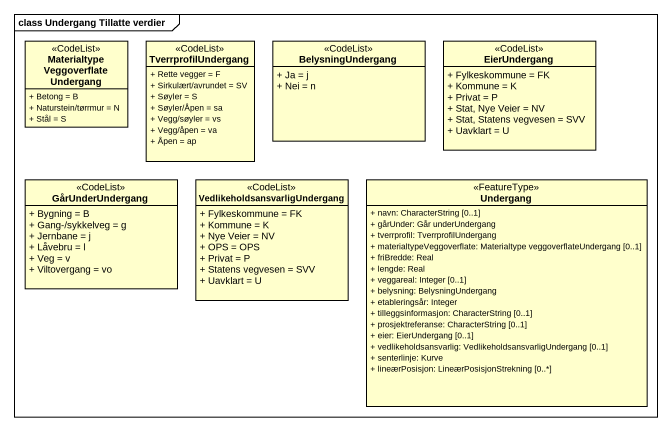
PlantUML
@startuml
mainframe class Undergang Tillatte verdier
hide circle
hide empty members
skinparam classAttributeIconSize 0
class "MaterialtypeVeggoverflateUndergang" as MaterialtypeVeggoverflateUnd <<CodeList>> {
  + Betong = B
  + Naturstein/tørrmur = N
  + Stål = S
}
class TverrprofilUndergang <<CodeList>> {
  + Rette vegger = F
  + Sirkulært/avrundet = SV
  + Søyler = S
  + Søyler/Åpen = sa
  + Vegg/søyler = vs
  + Vegg/åpen = va
  + Åpen = ap
}
class BelysningUndergang <<CodeList>> {
  + Ja = j
  + Nei = n
}
class EierUndergang <<CodeList>> {
  + Fylkeskommune = FK
  + Kommune = K
  + Privat = P
  + Stat, Nye Veier = NV
  + Stat, Statens vegvesen = SVV
  + Uavklart = U
}
class GårUnderUndergang <<CodeList>> {
  + Bygning = B
  + Gang-/sykkelveg = g
  + Jernbane = j
  + Låvebru = l
  + Veg = v
  + Viltovergang = vo
}
class "VedlikeholdsansvarligUndergang" as VedlikeholdsansvarligUnderga <<CodeList>> {
  + Fylkeskommune = FK
  + Kommune = K
  + Nye Veier = NV
  + OPS = OPS
  + Privat = P
  + Statens vegvesen = SVV
  + Uavklart = U
}
class Undergang <<FeatureType>> {
  + navn: CharacterString [0..1]
  + gårUnder: Går underUndergang
  + tverrprofil: TverrprofilUndergang
  + materialtypeVeggoverflate: Materialtype veggoverflateUndergang [0..1]
  + friBredde: Real
  + lengde: Real
  + veggareal: Integer [0..1]
  + belysning: BelysningUndergang
  + etableringsår: Integer
  + tilleggsinformasjon: CharacterString [0..1]
  + prosjektreferanse: CharacterString [0..1]
  + eier: EierUndergang [0..1]
  + vedlikeholdsansvarlig: VedlikeholdsansvarligUndergang [0..1]
  + senterlinje: Kurve
  + lineærPosisjon: LineærPosisjonStrekning [0..*]
}
@enduml
